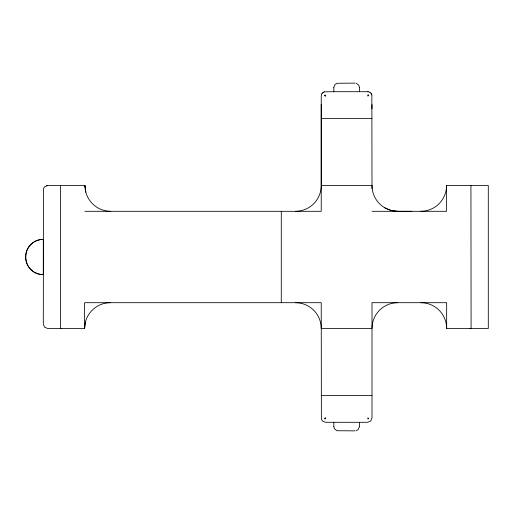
<?xml version="1.0" encoding="UTF-8"?>
<svg xmlns="http://www.w3.org/2000/svg" width="514" height="514" viewBox="0 0 514 514"><rect width="100%" height="100%" fill="white"/><g stroke="black" fill="none" stroke-linecap="round" stroke-linejoin="round"><path stroke-width="0.77" d="M321.231 104.586L321.231 185.541A25.758 25.758 0 0 1 295.473 211.305M372.001 108.865L372.001 104.586M85.497 321.79L84.617 328.452L47.596 328.452L44.564 327.2L43.305 324.161L43.452 188.728L44.557 186.807L47.596 185.548L84.951 185.548A25.758 25.758 0 0 0 110.716 211.305M333.74 87.419L335.089 84.38L337.017 83.268L355.11 83.127M359.498 426.581L358.149 429.62L356.221 430.732M321.809 93.856L321.231 96.002L321.231 211.305L84.951 211.305M321.803 93.837L322.49 92.97M322.484 92.944L323.377 92.282M323.377 92.263L324.411 91.858M324.411 91.833L333.83 91.71L333.83 87.444M46.485 185.695L47.596 185.548M371.86 185.548L372.001 185.548A25.758 25.758 0 0 0 397.765 211.305L411.965 211.305M333.83 91.71L367.709 91.71M321.231 118.381L372.001 118.381M372.001 185.541L321.378 185.548M420.799 211.305A25.758 25.758 0 0 0 446.557 185.541L488.3 185.548L488.3 328.452L446.66 328.452A25.758 25.758 0 0 0 420.902 302.695M60.517 185.548L60.369 328.452L61.629 328.452M470.94 185.541L471.087 328.452L469.828 328.452M372.001 211.305L446.557 211.305L446.557 185.541M43.446 239.402L43.305 239.402A17.604 17.604 0 0 0 34.502 241.76M43.446 274.604L43.305 274.604A17.604 17.604 0 0 1 34.502 272.247M321.231 395.6L372.001 395.6M355.11 430.873L337.011 430.732L334.408 428.727L333.83 426.581M367.709 91.691L368.821 91.858M397.765 211.305L391.096 210.432L384.883 207.855M356.221 83.268L358.83 85.273L359.402 87.419M368.821 91.833L370.748 92.97M370.742 92.944L371.429 93.856M371.429 93.837L371.86 94.891M371.853 94.872L372.001 188.67M85.832 192.217L84.951 185.548L84.951 186.98M446.66 328.452L446.66 302.695L372.001 302.695L372.001 417.998L370.748 421.03L367.709 422.29L325.523 422.29L322.49 421.03L321.378 419.109L321.231 302.695L84.617 302.695L84.617 328.452A25.758 25.758 0 0 1 110.382 302.695M359.402 87.444L359.402 91.71M359.402 422.29L359.402 426.556M333.83 422.29L333.83 426.556M281.274 211.305L281.274 302.695M397.765 302.695A25.758 25.758 0 0 0 372.001 328.452L321.231 328.452A25.758 25.758 0 0 0 295.473 302.695M33.847 271.848A17.604 17.604 0 0 1 33.847 242.152M367.992 94.936L367.671 95.989L368.756 95.7A1.086 1.086 0 0 0 367.992 94.936M325.561 417.985L325.246 419.045A1.086 1.086 0 0 1 324.475 418.274L325.561 417.985M325.529 96.015L324.475 95.7A1.086 1.086 0 0 1 325.24 94.936L325.529 96.015M368.756 418.274L367.703 417.959L367.992 419.045A1.086 1.086 0 0 0 368.756 418.274M43.305 274.604L43.305 239.402A18.151 17.598 45 0 0 25.7 257A18.157 17.604 -44.9 0 0 43.305 274.604"/></g></svg>
